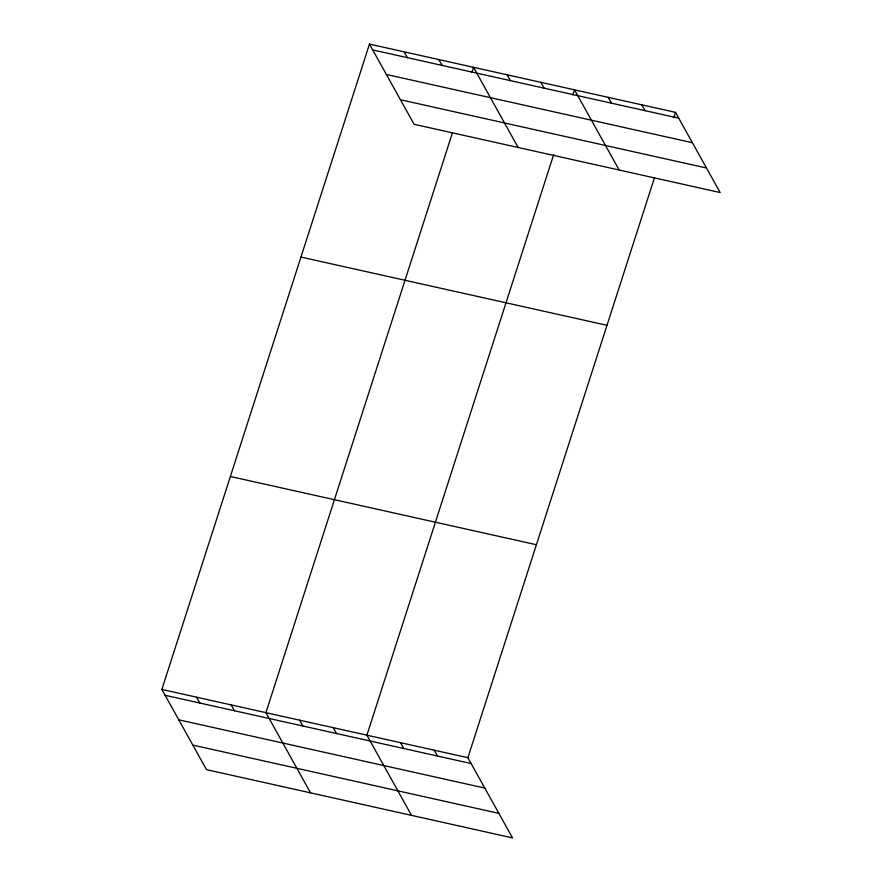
<?xml version="1.0" encoding="UTF-8"?>
<svg xmlns="http://www.w3.org/2000/svg" width="882" height="882" viewBox="0 0 882 882"><rect width="100%" height="100%" fill="white"/><g stroke="black" fill="none" stroke-linecap="round" stroke-linejoin="round"><path stroke-width="1.32" d="M654.334 178.175L467.89 757.704L512.53 837.9L206.498 769.644L161.858 689.448L369.47 44.1L675.502 112.356L720.142 192.552L414.11 124.296L369.47 44.1M452.345 133.127L265.912 712.656L310.541 792.852M471.859 72.467L473.524 67.308L518.164 147.503M553.753 154.361L366.901 735.18L411.53 815.376M572.859 94.991L574.513 89.832L619.153 170.028M673.848 117.515L675.502 112.356M372.722 49.932L678.754 118.177M386.382 74.474L692.414 142.719M400.45 99.754L706.482 168.01M300.96 257.07L606.992 325.315M230.367 476.489L536.399 544.734M161.858 689.448L467.89 757.704M165.099 695.281L471.131 763.536M178.759 719.822L484.791 788.078M192.838 745.103L498.87 813.358M641.842 104.848L645.084 110.669M608.183 97.34L611.424 103.161M540.853 82.324L544.095 88.145M507.183 74.816L510.435 80.637M438.839 59.568L442.091 65.4M404.154 51.84L407.407 57.661M434.22 750.196L437.472 756.028M400.56 742.688L403.802 748.52M333.231 727.672L336.483 733.504M299.571 720.164L302.813 725.996M231.227 704.927L234.469 710.749M196.543 697.188L199.784 703.02"/></g></svg>
